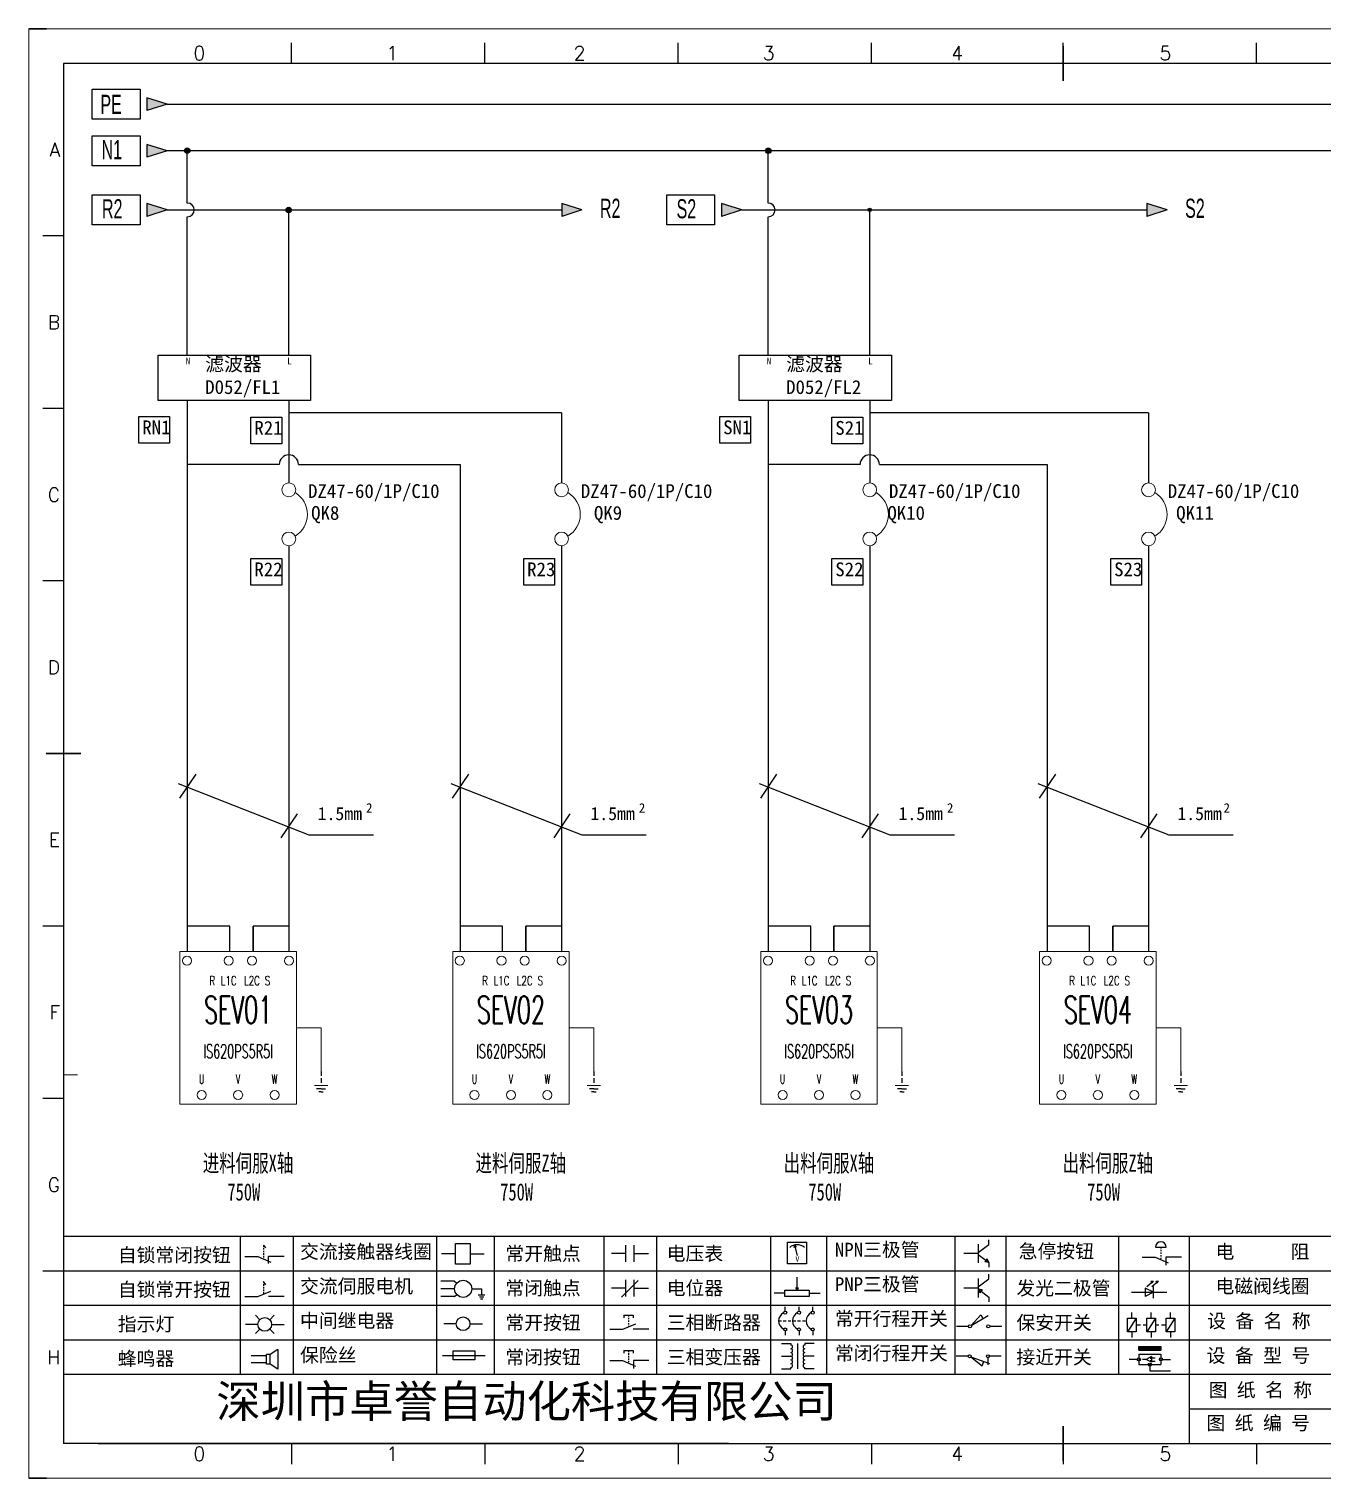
# Model space of a CAD drawing. Header units: millimetres. Extents: x -300 to 54435, y -106 to 60527.
# Drawn here: x 1955.9 to 2143.2, y 1904.7 to 2114.7 of the extents above; entities that cross this region are included whole.
import ezdxf
from ezdxf.enums import TextEntityAlignment as Align

# ---------------------------------------------------------------- set-up
doc = ezdxf.new("R2010")
doc.units = ezdxf.units.MM
doc.linetypes.add('DASHED', pattern=[0.75, 0.5, -0.25])
for name, color, linetype in [('AE_BOR', 1, 'Continuous'), ('MISC', 2, 'Continuous'), ('SYMS', 7, 'Continuous')]:
    doc.layers.add(name, color=color, linetype=linetype)
doc.styles.get("Standard").update_dxf_attribs({"font": ''})
doc.styles.add('WD', font='romans.shx', dxfattribs={"width": 0.8, "bigfont": 'gbcbig.shx'})
doc.styles.add('样式 0', font='')
doc.styles.add('样式 8', font='arial.ttf', dxfattribs={"width": 0.6, "height": 2.5})
doc.styles.add('汉字', font='')
doc.styles.get('Standard').set_extended_font_data('SimSun')
doc.styles.get('样式 0').set_extended_font_data('KaiTi_GB2312')
doc.styles.get('汉字').set_extended_font_data('新宋体')

# ---------------------------------------------------------------- blocks, each defined once
blk = doc.blocks.new('WDDOT')
blk.add_hatch(color=256).paths.add_polyline_path([(0.5, 0, 1), (-0.5, 0, 1)])
blk.add_circle((0, 0), 0.5)
blk = doc.blocks.new('SEV_Sch')
at = {"lineweight": 0}
for p, q in [((10.39, -8.37), (13.1, -8.37)), ((13.1, -8.37), (13.1, -13.16))]:
    blk.add_line(p, q, dxfattribs=at)
at = {"color": 2, "linetype": 'DASHED'}
blk.add_line((13.1, -13.16), (13.1, -14.72), dxfattribs=at)
at = {"color": 2, "lineweight": 0}
for p, q in [((13.1, -14.72), (12.37, -14.72)), ((13.11, -14.72), (13.83, -14.72))]:
    blk.add_line(p, q, dxfattribs=at)
at = {"color": 2}
for p, q in [((13.1, -15.09), (12.61, -15.09)), ((13.1, -15.39), (12.85, -15.39)), ((13.1, -15.09), (13.58, -15.09)), ((13.1, -15.39), (13.34, -15.39))]:
    blk.add_line(p, q, dxfattribs=at)
at = {"lineweight": 0}
blk.add_lwpolyline([(-2.39, 0), (10.39, 0), (10.39, -16.75), (-2.39, -16.75)], close=True, dxfattribs=at)
for centre in [(-1.61, -1), (2.97, -1), (5.52, -1), (9.58, -1.01), (0, -15.75), (4, -15.75), (8, -15.75)]:
    blk.add_circle(centre, 0.5, dxfattribs=at)
at = {"lineweight": 0, "style": 'WD'}
for s, width, p in [('R', 0.7, (1.16, -3.7)), ('L1C', 0.7, (2.97, -3.7)), ('L2C', 0.7, (5.52, -3.7)), ('S', 0.7, (7.23, -3.7)), ('U', 0.6, (0, -14.52)), ('V', 0.6, (4, -14.52)), ('W', 0.6, (8, -14.52))]:
    blk.add_text(s, height=1, dxfattribs=dict(at, width=width)).set_placement(p, align=Align.CENTER)
at = {"lineweight": 0, "style": 'WD', "width": 0.8}
for tag, height, p in [('编号', 3, (4, -7.9)), ('型号', 1.5, (4, -11.72))]:
    blk.add_attdef(tag, text='', height=height, dxfattribs=at).set_placement(p, align=Align.CENTER)
blk = doc.blocks.new('*U4')
at = {"linetype": 'ByBlock'}
for p, q in [((-1909.23, -780.45), (-1909.23, -780.67)), ((-1909.23, -780.45), (-1908.92, -780.84)), ((-1909.23, -780.84), (-1909.23, -781.05)), ((-1911.92, -782.07), (-1910.06, -782.07)), ((-1910.06, -782.07), (-1908.18, -782.88)), ((-1909.23, -781.23), (-1909.23, -781.44)), ((-1909.23, -781.61), (-1909.23, -781.83)), ((-1909.23, -782), (-1909.23, -782.21)), ((-1909.23, -782.38), (-1909.23, -782.43)), ((-1908.52, -783.07), (-1908.52, -782.07)), ((-1906.25, -782.07), (-1908.52, -782.07))]:
    blk.add_line(p, q, dxfattribs=at)
blk = doc.blocks.new('*U6')
at = {"linetype": 'ByBlock'}
for p, q in [((-1908.88, -791.17), (-1909.23, -790.71)), ((-1909.23, -790.71), (-1909.23, -790.92)), ((-1909.23, -791.09), (-1909.23, -791.31)), ((-1909.23, -791.48), (-1909.23, -791.69)), ((-1911.92, -792.89), (-1910.06, -792.89)), ((-1910.06, -792.89), (-1908.18, -792.08)), ((-1909.23, -791.86), (-1909.23, -792.08)), ((-1909.23, -792.25), (-1909.23, -792.47)), ((-1906.25, -792.89), (-1908.52, -792.89))]:
    blk.add_line(p, q, dxfattribs=at)
blk = doc.blocks.new('蜂鸣器')
at = {"linetype": 'ByBlock'}
for p, q in [((-1907.17, -795.53), (-1908.25, -796.26)), ((-1907.17, -795.53), (-1907.17, -798.41)), ((-1908.8, -796.48), (-1911.01, -796.48)), ((-1908.8, -797.46), (-1911.01, -797.46)), ((-1908.25, -796.26), (-1908.8, -796.26)), ((-1908.8, -797.68), (-1908.8, -796.26)), ((-1908.25, -797.68), (-1908.8, -797.68)), ((-1908.25, -797.68), (-1908.25, -796.26)), ((-1907.17, -798.41), (-1908.25, -797.68))]:
    blk.add_line(p, q, dxfattribs=at)
blk = doc.blocks.new('指示灯')
at = {"linetype": 'ByBlock'}
for p, q in [((-1854.25, -776.92), (-1856.06, -776.92)), ((-1854.62, -775.59), (-1853.97, -776.23)), ((-1851.9, -775.59), (-1852.54, -776.23)), ((-1852.26, -776.92), (-1850.45, -776.92)), ((-1854.62, -778.25), (-1853.97, -777.61)), ((-1851.9, -778.25), (-1852.54, -777.61))]:
    blk.add_line(p, q, dxfattribs=at)
blk.add_circle((-1853.26, -776.92), 0.992, dxfattribs=at)
blk = doc.blocks.new('交流接触器线圈')
at = {"linetype": 'ByBlock'}
for p, q in [((-1880.82, -781.77), (-1882.87, -781.77)), ((-1878.72, -781.77), (-1876.67, -781.77))]:
    blk.add_line(p, q, dxfattribs=at)
blk.add_lwpolyline([(-1880.82, -780.28), (-1878.72, -780.28), (-1878.72, -783.26), (-1880.82, -783.26)], close=True, dxfattribs=at)
blk = doc.blocks.new('交流伺服电机')
at = {"linetype": 'ByBlock'}
for p, q in [((-1880.97, -785.75), (-1882.94, -785.75)), ((-1880.97, -786.85), (-1882.94, -786.85)), ((-1880.97, -785.75), (-1880.65, -786.03)), ((-1878.49, -786.85), (-1877.07, -786.85)), ((-1877.07, -786.85), (-1877.07, -787.72)), ((-1880.97, -787.94), (-1882.94, -787.94)), ((-1880.97, -787.94), (-1880.65, -787.67)), ((-1877.54, -787.72), (-1876.59, -787.72)), ((-1877.38, -788.01), (-1876.75, -788.01)), ((-1877.23, -788.29), (-1876.9, -788.29))]:
    blk.add_line(p, q, dxfattribs=at)
blk.add_circle((-1879.73, -786.85), 1.24, dxfattribs=at)
blk = doc.blocks.new('中间继电器')
at = {"linetype": 'ByBlock'}
for p, q in [((-1880.72, -791.92), (-1882.54, -791.92)), ((-1878.74, -791.92), (-1876.92, -791.92))]:
    blk.add_line(p, q, dxfattribs=at)
blk.add_circle((-1879.73, -791.92), 0.992, dxfattribs=at)
blk = doc.blocks.new('保险丝')
at = {"linetype": 'ByBlock'}
blk.add_line((-1882.72, -796.49), (-1876.55, -796.49), dxfattribs=at)
blk.add_lwpolyline([(-1881.2, -795.86), (-1878.06, -795.86), (-1878.06, -797.12), (-1881.2, -797.12)], close=True, dxfattribs=at)
blk = doc.blocks.new('常开按钮')
at = {"linetype": 'ByBlock'}
for p, q in [((-1910.06, -787.73), (-1908.18, -786.93)), ((-1909.9, -785.68), (-1908.56, -785.68)), ((-1909.9, -785.68), (-1909.9, -786.07)), ((-1909.23, -785.68), (-1909.23, -785.89)), ((-1909.23, -786.06), (-1909.23, -786.28)), ((-1909.23, -786.45), (-1909.23, -786.67)), ((-1909.23, -786.84), (-1909.23, -787.05)), ((-1909.23, -787.22), (-1909.23, -787.38)), ((-1908.56, -785.68), (-1908.56, -786.07)), ((-1911.92, -787.73), (-1910.06, -787.73)), ((-1906.25, -787.73), (-1908.52, -787.73))]:
    blk.add_line(p, q, dxfattribs=at)
blk = doc.blocks.new('常开触点')
at = {"linetype": 'ByBlock'}
for p, q in [((-1853.82, -782.99), (-1853.82, -780.56)), ((-1852.6, -782.99), (-1852.6, -780.56)), ((-1853.82, -781.77), (-1855.88, -781.77)), ((-1852.6, -781.77), (-1850.55, -781.77))]:
    blk.add_line(p, q, dxfattribs=at)
blk = doc.blocks.new('常闭触点')
at = {"linetype": 'ByBlock'}
for p, q in [((-1853.82, -786.77), (-1855.88, -786.77)), ((-1852.01, -785.66), (-1854.43, -788.1)), ((-1853.82, -787.99), (-1853.82, -785.56)), ((-1852.6, -787.99), (-1852.6, -785.56)), ((-1852.6, -786.77), (-1850.55, -786.77))]:
    blk.add_line(p, q, dxfattribs=at)
blk = doc.blocks.new('常闭按钮')
at = {"linetype": 'ByBlock'}
for p, q in [((-1854.11, -790.83), (-1852.77, -790.83)), ((-1854.11, -790.83), (-1854.11, -791.22)), ((-1853.44, -790.83), (-1853.44, -791.04)), ((-1853.44, -791.21), (-1853.44, -791.43)), ((-1853.44, -791.6), (-1853.44, -791.82)), ((-1852.77, -790.83), (-1852.77, -791.22)), ((-1856.13, -792.28), (-1854.28, -792.28)), ((-1854.28, -792.28), (-1852.4, -793.09)), ((-1853.44, -791.99), (-1853.44, -792.2)), ((-1853.44, -792.37), (-1853.44, -792.53)), ((-1850.47, -792.28), (-1852.73, -792.28)), ((-1852.73, -792.28), (-1852.73, -793.43))]:
    blk.add_line(p, q, dxfattribs=at)
blk = doc.blocks.new('电压表')
at = {"linetype": 'ByBlock'}
for p, q in [((-1814.84, -780.75), (-1814.91, -781.13)), ((-1814.6, -781.05), (-1814.91, -781.13)), ((-1814.84, -780.75), (-1814.46, -782.26)), ((-1814.84, -780.75), (-1814.6, -781.05))]:
    blk.add_line(p, q, dxfattribs=at)
blk.add_lwpolyline([(-1815.84, -780.34), (-1813.07, -780.34), (-1813.07, -783.49), (-1815.84, -783.49)], close=True, dxfattribs=at)
blk.add_arc((-1814.46, -782.26), 1.56, 46.8313, 133.1687, dxfattribs=at)
at = {"linetype": 'ByBlock', "insert": (-1814.7, -782.39), "char_height": 0.75, "width": 0.6768, "attachment_point": 1}
blk.add_mtext('V', dxfattribs=at)
blk = doc.blocks.new('电位器')
at = {"linetype": 'ByBlock'}
for p, q in [((-1814.45, -787.3), (-1814.45, -785.39)), ((-1814.45, -787.3), (-1814.62, -786.96)), ((-1814.62, -786.96), (-1814.27, -786.96)), ((-1814.45, -787.3), (-1814.27, -786.96)), ((-1816.21, -787.75), (-1817.79, -787.75)), ((-1812.68, -787.75), (-1811.1, -787.75))]:
    blk.add_line(p, q, dxfattribs=at)
blk.add_lwpolyline([(-1816.21, -787.3), (-1812.68, -787.3), (-1812.68, -788.2), (-1816.21, -788.2)], close=True, dxfattribs=at)
blk = doc.blocks.new('三相断路器')
at = {"linetype": 'ByBlock'}
for p, q in [((-1816.17, -790.33), (-1816.17, -789.7)), ((-1814.17, -790.33), (-1814.17, -789.7)), ((-1812.18, -790.33), (-1812.18, -789.7)), ((-1817.14, -791.74), (-1816.72, -791.74)), ((-1816.45, -791.74), (-1816.03, -791.74)), ((-1816.17, -793.19), (-1816.17, -793.83)), ((-1815.76, -791.74), (-1815.34, -791.74)), ((-1815.07, -791.74), (-1814.65, -791.74)), ((-1814.38, -791.74), (-1813.96, -791.74)), ((-1814.17, -793.19), (-1814.17, -793.83)), ((-1813.69, -791.74), (-1813.27, -791.74)), ((-1812.18, -793.19), (-1812.18, -793.83))]:
    blk.add_line(p, q, dxfattribs=at)
for centre in [(-1816.17, -790.55), (-1814.17, -790.55), (-1812.18, -790.55), (-1816.17, -792.98), (-1814.17, -792.98), (-1812.18, -792.98)]:
    blk.add_circle(centre, 0.219, dxfattribs=at)
for centre in [(-1815.81, -791.74), (-1813.82, -791.74), (-1811.83, -791.74)]:
    blk.add_arc(centre, 1.32, 115.5791, 244.4209, dxfattribs=at)
blk = doc.blocks.new('三相变压器')
at = {"linetype": 'ByBlock'}
for p, q in [((-1816.69, -795.03), (-1815.37, -795.03)), ((-1815.37, -795.03), (-1815.37, -795.24)), ((-1814.34, -798.7), (-1814.34, -795.04)), ((-1812, -795.03), (-1813.32, -795.03)), ((-1813.32, -795.03), (-1813.32, -795.24)), ((-1816.69, -796.87), (-1815.37, -796.87)), ((-1812, -796.87), (-1813.32, -796.87)), ((-1816.69, -798.71), (-1815.37, -798.71)), ((-1815.37, -798.71), (-1815.37, -798.5)), ((-1813.32, -798.71), (-1813.32, -798.5)), ((-1812, -798.71), (-1813.32, -798.71))]:
    blk.add_line(p, q, dxfattribs=at)
for centre, start, end in [((-1815.37, -795.51), 270, 90), ((-1815.37, -796.06), 270, 90), ((-1813.32, -795.51), 90, 270), ((-1813.32, -796.06), 90, 270), ((-1815.37, -796.6), 270, 90), ((-1815.37, -797.14), 270, 90), ((-1815.37, -797.68), 270, 90), ((-1815.37, -798.23), 270, 90), ((-1813.32, -796.6), 90, 270), ((-1813.32, -797.14), 90, 270), ((-1813.32, -797.68), 90, 270), ((-1813.32, -798.23), 90, 270)]:
    blk.add_arc(centre, 0.271, start, end, dxfattribs=at)
blk = doc.blocks.new('NPN三极管')
at = {"linetype": 'ByBlock'}
for p, q in [((-1785.73, -780.61), (-1785.73, -783.32)), ((-1785.73, -781.82), (-1784.15, -780.66)), ((-1784.15, -780.66), (-1784.15, -779.98)), ((-1785.73, -781.97), (-1787.81, -781.97)), ((-1785.73, -782.11), (-1784.15, -783.27)), ((-1784.41, -782.73), (-1784.74, -783.18)), ((-1784.15, -783.27), (-1784.74, -783.18)), ((-1784.15, -783.27), (-1784.41, -782.73)), ((-1784.15, -783.27), (-1784.15, -783.96))]:
    blk.add_line(p, q, dxfattribs=at)
blk = doc.blocks.new('PNP三极管')
at = {"linetype": 'ByBlock'}
for p, q in [((-1784.9, -785.38), (-1784.9, -788.09)), ((-1783.32, -785.43), (-1783.32, -784.75)), ((-1784.9, -786.74), (-1786.98, -786.74)), ((-1784.9, -786.59), (-1783.32, -785.43)), ((-1784.9, -786.88), (-1783.32, -788.04)), ((-1784.9, -786.88), (-1784.31, -786.97)), ((-1784.9, -786.88), (-1784.64, -787.42)), ((-1784.31, -786.97), (-1784.64, -787.42)), ((-1783.32, -788.04), (-1783.32, -788.73))]:
    blk.add_line(p, q, dxfattribs=at)
blk = doc.blocks.new('常开行程开关')
at = {"linetype": 'ByBlock'}
for p, q in [((-1785.89, -792.17), (-1784.52, -790.62)), ((-1785.89, -792.17), (-1783.43, -790.72)), ((-1784.52, -790.62), (-1784.19, -791.17)), ((-1786.29, -792.3), (-1788.01, -792.3)), ((-1781.48, -792.3), (-1783.21, -792.3))]:
    blk.add_line(p, q, dxfattribs=at)
for centre in [(-1786.07, -792.3), (-1783.42, -792.3)]:
    blk.add_circle(centre, 0.219, dxfattribs=at)
blk = doc.blocks.new('常闭行程开关')
at = {"linetype": 'ByBlock'}
for p, q in [((-1786.34, -796.62), (-1788.07, -796.62)), ((-1785.93, -796.72), (-1783.25, -797.7)), ((-1785.93, -796.72), (-1784.3, -798)), ((-1784.3, -798), (-1784.08, -797.4)), ((-1783.48, -796.84), (-1783.48, -797.85)), ((-1781.54, -796.62), (-1783.26, -796.62))]:
    blk.add_line(p, q, dxfattribs=at)
for centre in [(-1786.12, -796.62), (-1783.48, -796.62)]:
    blk.add_circle(centre, 0.219, dxfattribs=at)
blk = doc.blocks.new('发光二极管')
at = {"linetype": 'ByBlock'}
for p, q in [((-1755.78, -785.92), (-1754.89, -785.14)), ((-1754.89, -785.14), (-1755.2, -785.22)), ((-1755.2, -785.22), (-1755.01, -785.43)), ((-1755.08, -785.92), (-1754.18, -785.14)), ((-1754.89, -785.14), (-1755.01, -785.43)), ((-1754.18, -785.14), (-1754.49, -785.22)), ((-1754.49, -785.22), (-1754.31, -785.43)), ((-1754.18, -785.14), (-1754.31, -785.43)), ((-1758.01, -786.77), (-1752.89, -786.77)), ((-1754.84, -786.77), (-1756.04, -786.16)), ((-1756.04, -786.16), (-1756.04, -787.39)), ((-1754.84, -786.77), (-1756.04, -787.39)), ((-1754.84, -787.63), (-1754.84, -785.92))]:
    blk.add_line(p, q, dxfattribs=at)
blk = doc.blocks.new('保安开关')
at = {"linetype": 'ByBlock'}
for p, q in [((-1757.33, -790.79), (-1758.6, -792.81)), ((-1757.96, -790.79), (-1757.96, -789.97)), ((-1754.54, -790.79), (-1755.81, -792.81)), ((-1755.17, -790.79), (-1755.17, -789.97)), ((-1751.75, -790.79), (-1753.02, -792.81)), ((-1752.39, -790.79), (-1752.39, -789.97)), ((-1757.96, -792.81), (-1757.96, -793.62)), ((-1757.33, -791.8), (-1756.72, -791.8)), ((-1756.35, -791.8), (-1755.89, -791.8)), ((-1755.17, -792.81), (-1755.17, -793.62)), ((-1754.52, -791.8), (-1754.06, -791.8)), ((-1753.69, -791.8), (-1753.08, -791.8)), ((-1752.39, -792.81), (-1752.39, -793.62))]:
    blk.add_line(p, q, dxfattribs=at)
for points in [[(-1758.6, -790.79), (-1757.33, -790.79), (-1757.33, -792.81), (-1758.6, -792.81)], [(-1755.81, -790.79), (-1754.54, -790.79), (-1754.54, -792.81), (-1755.81, -792.81)], [(-1753.02, -790.79), (-1751.75, -790.79), (-1751.75, -792.81), (-1753.02, -792.81)]]:
    blk.add_lwpolyline(points, close=True, dxfattribs=at)
blk = doc.blocks.new('接近开关')
at = {"linetype": 'ByBlock'}
h = blk.add_hatch(dxfattribs=at)
h.set_pattern_fill('ANSI31', color=256, scale=0.01, style=0)
h.set_pattern_definition([(45, (-89.131516, -30.795668), (-0.0224506403, 0.0224506403), [])])
h.paths.add_polyline_path([(-1516.96, -1123.35), (-1516.96, -1122.85), (-1513.76, -1122.85), (-1513.76, -1123.35)])
for p, q in [((-1516.96, -1123.35), (-1516.96, -1122.85)), ((-1516.96, -1122.85), (-1513.76, -1122.85)), ((-1516.96, -1123.35), (-1513.76, -1123.35)), ((-1513.76, -1122.85), (-1513.76, -1123.35)), ((-1517.18, -1124.71), (-1518.36, -1124.71)), ((-1516.96, -1123.95), (-1513.76, -1123.95)), ((-1516.96, -1123.95), (-1516.96, -1125.47)), ((-1516.96, -1125.47), (-1513.76, -1125.47)), ((-1515.91, -1124.71), (-1516.45, -1124.71)), ((-1515.11, -1124.31), (-1515.91, -1124.71)), ((-1515.11, -1125.11), (-1515.91, -1124.71)), ((-1515.33, -1124.53), (-1515.17, -1124.53)), ((-1515.33, -1124.88), (-1515.17, -1124.88)), ((-1515.25, -1124.45), (-1515.25, -1124.61)), ((-1515.11, -1124.31), (-1515.11, -1125.11)), ((-1515.11, -1124.48), (-1514.58, -1124.48)), ((-1515.11, -1124.94), (-1514.58, -1124.94)), ((-1513.76, -1123.95), (-1513.76, -1125.47)), ((-1513.54, -1124.71), (-1512.36, -1124.71)), ((-1515.36, -1125.69), (-1515.36, -1126.36)), ((-1515.36, -1126.36), (-1512.36, -1126.36))]:
    blk.add_line(p, q, dxfattribs=at)
for centre in [(-1516.96, -1124.71), (-1515.36, -1125.47), (-1513.76, -1124.71)]:
    blk.add_circle(centre, 0.225, dxfattribs=at)
blk = doc.blocks.new('急停按钮')
at = {"linetype": 'ByBlock'}
for p, q in [((-1.86, 0), (0, 0)), ((0, 0), (1.88, -0.81)), ((0.06, 1.45), (1.61, 1.45)), ((0.83, 1.45), (0.83, 1.24)), ((0.83, 1.07), (0.83, 0.85)), ((0.83, 0.68), (0.83, 0.47)), ((0.83, 0.29), (0.83, 0.08)), ((3.81, 0), (1.54, 0)), ((1.54, 0), (1.54, -1.15)), ((0.83, -0.09), (0.83, -0.24))]:
    blk.add_line(p, q, dxfattribs=at)
blk.add_arc((0.83, 1.45), 0.774, 0, 180)

msp = doc.modelspace()

# ---------------------------------------------------------------- hatches: boundary and pattern name
for points in [[(1975.947, 2097.017), (1973.029, 2097.953), (1973.029, 2096.082)], [(1975.947, 2088.452), (1973.029, 2089.387), (1973.029, 2087.516)], [(2036.021, 2088.454), (2033.103, 2089.389), (2033.103, 2087.518)], [(2059.176, 2088.454), (2056.257, 2089.389), (2056.257, 2087.518)], [(2120.777, 2088.456), (2117.858, 2089.391), (2117.858, 2087.52)]]:
    msp.add_hatch(color=7).paths.add_polyline_path(points)
h = msp.add_hatch(color=7)
edge = h.paths.add_edge_path()
edge.add_arc((1978.858, 2097.038), 0.393, 0, 360)
h = msp.add_hatch(color=7)
edge = h.paths.add_edge_path()
edge.add_arc((2063.021, 2097.019), 0.393, 0, 360)
h = msp.add_hatch(color=7)
edge = h.paths.add_edge_path()
edge.add_arc((1993.558, 2088.452), 0.393, 0, 360)
at = {"layer": 'MISC'}
msp.add_hatch(color=7, dxfattribs=at).paths.add_polyline_path([(1975.947, 2103.782), (1973.029, 2104.717), (1973.029, 2102.847)])

# ---------------------------------------------------------------- linework, layer by layer
at = {"color": 7}
for p, q in [((2247.941, 2109.676), (1960.941, 2109.676)), ((1960.941, 2109.676), (1960.941, 1909.676)), ((1975.947, 2097.017), (1973.029, 2097.953)), ((1973.029, 2097.953), (1973.029, 2096.082)), ((1975.947, 2097.017), (1973.029, 2096.082)), ((2225.689, 2097.021), (1975.947, 2097.017)), ((1975.947, 2088.452), (1973.029, 2089.387)), ((1973.029, 2089.387), (1973.029, 2087.516)), ((1975.947, 2088.452), (1973.029, 2087.516)), ((2036.021, 2088.454), (2033.103, 2089.389)), ((2033.103, 2089.389), (2033.103, 2087.518)), ((2036.021, 2088.454), (2033.103, 2087.518)), ((2059.176, 2088.454), (2056.257, 2089.389)), ((2056.257, 2089.389), (2056.257, 2087.518)), ((2059.176, 2088.454), (2056.257, 2087.518)), ((2120.777, 2088.456), (2117.858, 2089.391)), ((2117.858, 2089.391), (2117.858, 2087.52)), ((2120.777, 2088.456), (2117.858, 2087.52)), ((1978.87, 2060.827), (1978.87, 1980.98)), ((1993.571, 2060.835), (1993.571, 2048.885)), ((2063.015, 2060.827), (2063.015, 1980.98)), ((2077.715, 2060.835), (2077.715, 2048.885)), ((2033.083, 2059.04), (2033.083, 2048.885)), ((2118.103, 2059.04), (2118.103, 2048.885)), ((1992.176, 2051.559), (1978.87, 2051.559)), ((2018.383, 2051.559), (2018.383, 1980.98)), ((2076.321, 2051.559), (2063.015, 2051.559)), ((2103.403, 2051.559), (2103.403, 1980.98)), ((1993.571, 2039.776), (1993.571, 1980.98)), ((2033.083, 2039.776), (2033.083, 1980.98)), ((2077.715, 2039.776), (2077.715, 1980.98)), ((2118.103, 2039.776), (2118.103, 1980.98)), ((1985.021, 1984.634), (1978.87, 1984.634)), ((1985.021, 1980.98), (1985.021, 1984.634)), ((1993.641, 1984.634), (1988.388, 1984.634)), ((1988.388, 1980.98), (1988.388, 1984.634)), ((1988.388, 1984.634), (1988.388, 1980.98)), ((2024.533, 1984.634), (2018.383, 1984.634)), ((2024.533, 1980.98), (2024.533, 1984.634)), ((2033.153, 1984.634), (2027.901, 1984.634)), ((2027.901, 1980.98), (2027.901, 1984.634)), ((2027.901, 1984.634), (2027.901, 1980.98)), ((2069.165, 1984.634), (2063.015, 1984.634)), ((2069.165, 1980.98), (2069.165, 1984.634)), ((2077.786, 1984.634), (2072.533, 1984.634)), ((2072.533, 1980.98), (2072.533, 1984.634)), ((2072.533, 1984.634), (2072.533, 1980.98)), ((2109.553, 1984.634), (2103.403, 1984.634)), ((2109.553, 1980.98), (2109.553, 1984.634)), ((2118.174, 1984.634), (2112.921, 1984.634)), ((2112.921, 1980.98), (2112.921, 1984.634)), ((2112.921, 1984.634), (2112.921, 1980.98)), ((1988.232, 1980.98), (1988.232, 1980.98)), ((2027.745, 1980.98), (2027.745, 1980.98)), ((2072.377, 1980.98), (2072.377, 1980.98)), ((2112.765, 1980.98), (2112.765, 1980.98)), ((1965.971, 1909.676), (2245.471, 1909.676)), ((2086.738, 1909.676), (2146.688, 1909.676))]:
    msp.add_line(p, q, dxfattribs=at)
at = {"color": 7, "lineweight": -2}
for p, q in [((1978.87, 2089.454), (1978.87, 2096.926)), ((2063.015, 2089.454), (2063.015, 2096.926)), ((1978.87, 2067.423), (1978.87, 2087.454)), ((1993.571, 2067.423), (1993.571, 2088.452)), ((2063.015, 2067.423), (2063.015, 2087.454)), ((2077.715, 2067.423), (2077.715, 2088.453)), ((1977.775, 2003.191), (1980.137, 2006.659)), ((2017.288, 2003.191), (2019.649, 2006.659)), ((2061.92, 2003.191), (2064.281, 2006.659)), ((2102.308, 2003.191), (2104.669, 2006.659)), ((1977.534, 2005.321), (1996.494, 1997.911)), ((2017.047, 2005.321), (2036.007, 1997.911)), ((2061.679, 2005.321), (2080.639, 1997.911)), ((2102.067, 2005.321), (2121.027, 1997.911)), ((1992.475, 1997.446), (1994.837, 2000.914)), ((2031.988, 1997.446), (2034.349, 2000.914)), ((2076.62, 1997.446), (2078.981, 2000.914)), ((2117.008, 1997.446), (2119.369, 2000.914)), ((1996.494, 1997.911), (2005.83, 1997.911)), ((2036.007, 1997.911), (2045.343, 1997.911)), ((2080.639, 1997.911), (2089.975, 1997.911)), ((2121.027, 1997.911), (2130.363, 1997.911)), ((1986.52, 1939.676), (1986.52, 1919.676)), ((1994.197, 1939.676), (1994.197, 1919.676)), ((2014.987, 1939.676), (2014.987, 1919.676)), ((2023.34, 1939.676), (2023.34, 1919.676)), ((2039.195, 1939.676), (2039.195, 1919.676)), ((2046.844, 1939.676), (2046.844, 1919.676)), ((2063.336, 1939.676), (2063.336, 1919.676)), ((2071.438, 1939.676), (2071.438, 1919.676)), ((2090.057, 1939.676), (2090.057, 1919.676)), ((2097.416, 1939.676), (2097.416, 1919.676)), ((2113.727, 1939.676), (2113.727, 1919.676)), ((2123.965, 1939.676), (2123.965, 1909.761))]:
    msp.add_line(p, q, dxfattribs=at)
for p, q in [((1975.947, 2088.452), (2033.103, 2088.452)), ((2059.176, 2088.454), (2117.858, 2088.456)), ((2033.083, 2059.04), (1993.571, 2059.04)), ((2118.103, 2059.04), (2077.715, 2059.04)), ((1994.965, 2051.559), (2018.383, 2051.559)), ((2079.109, 2051.559), (2103.403, 2051.559))]:
    msp.add_line(p, q)
at = {"color": 7, "ltscale": 2}
for p, q in [((1993.569, 2038.058), (1993.569, 2037.546)), ((2033.082, 2038.058), (2033.082, 2037.546)), ((2077.714, 2038.058), (2077.714, 2037.546)), ((2118.102, 2038.058), (2118.102, 2037.546)), ((2057.276, 1909.676), (1960.941, 1909.676))]:
    msp.add_line(p, q, dxfattribs=at)
at = {"color": 7, "lineweight": 9, "ltscale": 0.1}
for p, q in [((1960.941, 1963.105), (1962.941, 1963.105)), ((2057.276, 1909.676), (2086.738, 1909.676)), ((2085.38, 1909.676), (2085.38, 1909.676)), ((2085.38, 1909.676), (2085.38, 1909.676)), ((2085.38, 1909.676), (2085.38, 1909.676)), ((2085.38, 1909.676), (2085.38, 1909.676))]:
    msp.add_line(p, q, dxfattribs=at)
at = {"color": 7, "linetype": 'ByBlock'}
for p, q in [((2247.941, 1939.676), (1960.941, 1939.676)), ((2247.941, 1934.676), (1960.941, 1934.676)), ((2247.941, 1929.676), (1960.941, 1929.676)), ((2247.941, 1924.676), (1960.941, 1924.676)), ((2247.941, 1919.676), (1960.941, 1919.676)), ((2247.941, 1914.676), (2123.965, 1914.676))]:
    msp.add_line(p, q, dxfattribs=at)
at = {"color": 7, "lineweight": -3}
for points in [[(1965.081, 2105.962), (1972.022, 2105.962), (1972.022, 2101.61), (1965.081, 2101.61)], [(1965.081, 2099.194), (1972.022, 2099.194), (1972.022, 2094.841), (1965.081, 2094.841)], [(1965.081, 2090.628), (1972.022, 2090.628), (1972.022, 2086.275), (1965.081, 2086.275)], [(2048.31, 2090.63), (2055.251, 2090.63), (2055.251, 2086.277), (2048.31, 2086.277)]]:
    msp.add_lwpolyline(points, close=True, dxfattribs=at)
at = {"color": 7, "lineweight": -2}
for points in [[(1974.66, 2067.423), (1996.732, 2067.423), (1996.732, 2060.827), (1974.66, 2060.827)], [(2058.805, 2067.423), (2080.877, 2067.423), (2080.877, 2060.827), (2058.805, 2060.827)]]:
    msp.add_lwpolyline(points, close=True, dxfattribs=at)
at = {"color": 7, "ltscale": 2}
for points in [[(1971.845, 2058.527), (1976.309, 2058.527), (1976.309, 2054.641), (1971.845, 2054.641)], [(1988.086, 2058.442), (1992.55, 2058.442), (1992.55, 2054.556), (1988.086, 2054.556)], [(2055.989, 2058.527), (2060.453, 2058.527), (2060.453, 2054.641), (2055.989, 2054.641)], [(2072.231, 2058.442), (2076.694, 2058.442), (2076.694, 2054.556), (2072.231, 2054.556)], [(1988.086, 2037.95), (1992.549, 2037.95), (1992.549, 2034.064), (1988.086, 2034.064)], [(2027.598, 2037.95), (2032.062, 2037.95), (2032.062, 2034.064), (2027.598, 2034.064)], [(2072.23, 2037.95), (2076.694, 2037.95), (2076.694, 2034.064), (2072.23, 2034.064)], [(2112.618, 2037.95), (2117.082, 2037.95), (2117.082, 2034.064), (2112.618, 2034.064)]]:
    msp.add_lwpolyline(points, close=True, dxfattribs=at)
at = {"color": 7}
for centre in [(1978.858, 2097.038), (2063.021, 2097.019), (1993.558, 2088.452)]:
    msp.add_circle(centre, 0.393, dxfattribs=at)
at = {"color": 7, "lineweight": 0}
for centre in [(1993.571, 2047.885), (2033.083, 2047.885), (2077.715, 2047.885), (2118.103, 2047.885), (1993.571, 2040.776), (2033.083, 2040.776), (2077.715, 2040.776), (2118.103, 2040.776)]:
    msp.add_circle(centre, 1, dxfattribs=at)
at = {"color": 7, "lineweight": -2}
for centre in [(1978.87, 2088.454), (2063.015, 2088.454)]:
    msp.add_arc(centre, 1, 270, 90, dxfattribs=at)
at = {"color": 7, "ltscale": 2}
for centre in [(1993.571, 2051.559), (2077.715, 2051.559)]:
    msp.add_arc(centre, 1.394, 0, 180, dxfattribs=at)
at = {"color": 7, "lineweight": 0}
for centre in [(1992.577, 2044.331), (2032.09, 2044.331), (2076.722, 2044.331), (2117.11, 2044.331)]:
    msp.add_arc(centre, 3.691, 301.18201, 58.81799, dxfattribs=at)
at = {"layer": 'AE_BOR', "color": 7, "lineweight": 30}
for p, q in [((1958.471, 2114.676), (1955.938, 2114.676)), ((2105.721, 2107.176), (2105.721, 2112.176)), ((1958.441, 2009.676), (1963.441, 2009.676)), ((2105.721, 1912.176), (2105.721, 1907.176)), ((2105.721, 1909.676), (2105.721, 1907.176)), ((1955.938, 1904.676), (1958.471, 1904.676))]:
    msp.add_line(p, q, dxfattribs=at)
at = {"layer": 'AE_BOR', "color": 7, "lineweight": 15}
for p, q in [((1955.938, 2114.676), (2252.938, 2114.676)), ((1955.938, 1904.676), (1955.938, 2114.676)), ((2252.938, 1904.676), (1955.938, 1904.676))]:
    msp.add_line(p, q, dxfattribs=at)
at = {"layer": 'AE_BOR', "color": 7}
for p, q in [((1993.971, 2109.676), (1993.971, 2112.676)), ((2021.971, 2109.676), (2021.971, 2112.676)), ((2049.971, 2109.676), (2049.971, 2112.676)), ((2077.971, 2109.676), (2077.971, 2112.676)), ((2105.721, 2109.676), (2105.721, 2112.676)), ((2133.721, 2109.676), (2133.721, 2112.676)), ((1960.941, 2084.676), (1957.941, 2084.676)), ((1960.941, 2059.676), (1957.941, 2059.676)), ((1960.941, 2034.676), (1957.941, 2034.676)), ((1960.941, 1984.676), (1957.941, 1984.676)), ((1960.941, 1959.676), (1957.941, 1959.676)), ((1960.941, 1934.676), (1957.941, 1934.676)), ((1993.971, 1909.676), (1993.971, 1906.676)), ((2021.971, 1909.676), (2021.971, 1906.676)), ((2049.971, 1909.676), (2049.971, 1906.676)), ((2077.971, 1909.676), (2077.971, 1906.676)), ((2105.721, 1909.676), (2105.721, 1906.676)), ((2133.721, 1909.676), (2133.721, 1906.676))]:
    msp.add_line(p, q, dxfattribs=at)
at = {"layer": 'MISC', "color": 7}
for p, q in [((1975.947, 2103.782), (1973.029, 2104.717)), ((1973.029, 2104.717), (1973.029, 2102.847)), ((1975.947, 2103.782), (1973.029, 2102.847)), ((1975.947, 2103.782), (2225.689, 2103.786))]:
    msp.add_line(p, q, dxfattribs=at)

# ---------------------------------------------------------------- block references
at = {"color": 7, "lineweight": 0}
ref = msp.add_blockref('SEV_Sch', (1980.949, 1980.98), dxfattribs=dict(at, xscale=1.32, yscale=1.32, zscale=1.32))
ref.add_attrib('型号', 'IS620PS5R5I', dxfattribs={"lineweight": 0, "height": 1.98, "style": 'WD', "width": 0.6}).set_placement((1986.228, 1965.51), align=Align.CENTER)
ref.add_attrib('编号', 'SEV01', dxfattribs={"lineweight": 0, "height": 3.96, "style": 'WD', "width": 0.6}).set_placement((1986.228, 1970.558), align=Align.CENTER)
ref = msp.add_blockref('SEV_Sch', (2020.461, 1980.98), dxfattribs=dict(at, xscale=1.32, yscale=1.32, zscale=1.32))
ref.add_attrib('型号', 'IS620PS5R5I', dxfattribs={"lineweight": 0, "height": 1.98, "style": 'WD', "width": 0.6}).set_placement((2025.74, 1965.51), align=Align.CENTER)
ref.add_attrib('编号', 'SEV02', dxfattribs={"lineweight": 0, "height": 3.96, "style": 'WD', "width": 0.6}).set_placement((2025.74, 1970.558), align=Align.CENTER)
ref = msp.add_blockref('SEV_Sch', (2065.094, 1980.98), dxfattribs=dict(at, xscale=1.32, yscale=1.32, zscale=1.32))
ref.add_attrib('型号', 'IS620PS5R5I', dxfattribs={"lineweight": 0, "height": 1.98, "style": 'WD', "width": 0.6}).set_placement((2070.372, 1965.51), align=Align.CENTER)
ref.add_attrib('编号', 'SEV03', dxfattribs={"lineweight": 0, "height": 3.96, "style": 'WD', "width": 0.6}).set_placement((2070.372, 1970.558), align=Align.CENTER)
ref = msp.add_blockref('SEV_Sch', (2105.482, 1980.98), dxfattribs=dict(at, xscale=1.32, yscale=1.32, zscale=1.32))
ref.add_attrib('型号', 'IS620PS5R5I', dxfattribs={"lineweight": 0, "height": 1.98, "style": 'WD', "width": 0.6}).set_placement((2110.761, 1965.51), align=Align.CENTER)
ref.add_attrib('编号', 'SEV04', dxfattribs={"lineweight": 0, "height": 3.96, "style": 'WD', "width": 0.6}).set_placement((2110.761, 1970.558), align=Align.CENTER)
at = {"color": 7, "linetype": 'ByBlock'}
for name, p in [('*U4', (3899.13, 2718.853)), ('交流接触器线圈', (3898.554, 2718.945)), ('常开触点', (3896.208, 2718.974)), ('电压表', (3881.647, 2719.192)), ('NPN三极管', (3879.135, 2719.179)), ('PNP三极管', (3878.31, 2718.95)), ('*U6', (3899.13, 2723.853)), ('交流伺服电机', (3898.554, 2718.945)), ('常闭触点', (3896.208, 2718.974)), ('电位器', (3881.647, 2719.192)), ('发光二极管', (3873.653, 2718.369)), ('指示灯', (3843.344, 2703.853)), ('中间继电器', (3898.554, 2718.945)), ('常开按钮', (3951.994, 2713.974)), ('三相断路器', (3881.647, 2719.192)), ('常开行程开关', (3878.31, 2718.95)), ('保安开关', (3873.653, 2718.657)), ('三相变压器', (3881.647, 2719.192)), ('接近开关', (3633.654, 3046.574)), ('蜂鸣器', (3899.13, 2718.853)), ('保险丝', (3898.554, 2718.945)), ('常闭按钮', (3896.208, 2713.974)), ('常闭行程开关', (3878.31, 2718.95))]:
    msp.add_blockref(name, p, dxfattribs=at)
at = {"color": 7}
msp.add_blockref('急停按钮', (2119.053, 1936.692), dxfattribs=at)
at = {"layer": 'SYMS', "color": 7, "lineweight": -3, "xscale": 0.5, "yscale": 0.5, "zscale": 0.5}
for p in [(1978.858, 2097.038), (1978.858, 2097.038), (2063.021, 2097.019), (2063.021, 2097.019), (1993.558, 2088.452), (1993.558, 2088.452), (2077.715, 2088.453)]:
    msp.add_blockref('WDDOT', p, dxfattribs=at)

# ---------------------------------------------------------------- texts
at = {"color": 7, "style": '汉字'}
for s, p in [('QK8', (1998.85, 2044.541)), ('QK9', (2039.809, 2044.541)), ('QK10', (2082.994, 2044.541)), ('QK11', (2124.829, 2044.541))]:
    msp.add_text(s, height=2, dxfattribs=at).set_placement(p, align=Align.MIDDLE_CENTER)
at = {"color": 7}
for p in [(1997.748, 2000.021), (2037.26, 2000.021), (2081.892, 2000.021), (2122.28, 2000.021)]:
    msp.add_text('1.5mm', height=1.89, dxfattribs=at).set_placement(p)
at = {"color": 7, "char_height": 2.772, "attachment_point": 1, "style": '样式 8'}
for s, insert, width in [('N1', (1966.446, 2098.572), 4.96666), ('R2', (1966.509, 2090.009), 4.96666), ('R2', (2038.642, 2090.076), 15.27425), ('S2', (2049.737, 2090.011), 4.96666), ('S2', (2123.397, 2090.078), 15.27425)]:
    msp.add_mtext(s, dxfattribs=dict(at, insert=insert, width=width))
at = {"color": 7, "attachment_point": 1}
for s, insert, char_height, width in [('N', (1978.635, 2067.056), 1, 1.49506), ('L', (1993.335, 2067.056), 1, 1.49506), ('N', (2062.779, 2067.056), 1, 1.49506), ('L', (2077.48, 2067.056), 1, 1.49506), ('2', (2004.766, 2002.471), 1.35, 2.39904), ('2', (2044.279, 2002.471), 1.35, 2.39904), ('2', (2088.911, 2002.471), 1.35, 2.39904), ('2', (2128.973, 2002.471), 1.35, 2.39904), ('{\\W0.7;进料伺服X轴\\P   750W}', (1981.104, 1951.559), 2.5, 19.79256), ('{\\W0.7;进料伺服Z轴\\P   750W}', (2020.616, 1951.559), 2.5, 19.79256), ('{\\W0.7;出料伺服X轴\\P   750W}', (2065.249, 1951.559), 2.5, 19.79256), ('{\\W0.7;出料伺服Z轴\\P   750W}', (2105.637, 1951.559), 2.5, 19.79256)]:
    msp.add_mtext(s, dxfattribs=dict(at, insert=insert, char_height=char_height, width=width))
at = {"color": 7, "lineweight": -2, "attachment_point": 1}
for s, insert, char_height, width in [('滤波器\\PD052/FL1', (1981.465, 2067.113), 2, 15.93423), ('滤波器\\PD052/FL2', (2065.609, 2067.113), 2, 15.93423), ('深圳市卓誉自动化科技有限公司', (1983.074, 1918.148), 4.70644, 96.11383)]:
    msp.add_mtext(s, dxfattribs=dict(at, insert=insert, char_height=char_height, width=width))
at = {"color": 7, "char_height": 2, "attachment_point": 1, "style": '汉字'}
for s, insert in [('{\\fKaiTi_GB2312|b0|i0|c134|p49;交流接触器线圈}', (1995.192, 1938.485)), ('{\\fKaiTi_GB2312|b0|i0|c134|p49;常开触点}', (2024.945, 1938.198)), ('{\\fKaiTi_GB2312|b0|i0|c134|p49;电压表}', (2048.305, 1938.207)), ('{\\fKaiTi_GB2312|b0|i0|c134|p49;NPN三极管}', (2072.671, 1938.769)), ('{\\fKaiTi_GB2312|b0|i0|c134|p49;急停按钮}', (2099.293, 1938.556)), ('{\\fKaiTi_GB2312|b0|i0|c134|p49;电      阻}', (2127.799, 1938.484)), ('{\\fKaiTi_GB2312|b0|i0|c134|p49;自锁常闭按钮}', (1968.797, 1937.991)), ('{\\fKaiTi_GB2312|b0|i0|c134|p49;自锁常开按钮}', (1968.797, 1932.991)), ('{\\fKaiTi_GB2312|b0|i0|c134|p49;交流伺服电机}', (1995.192, 1933.485)), ('{\\fKaiTi_GB2312|b0|i0|c134|p49;常闭触点}', (2024.945, 1933.198)), ('{\\fKaiTi_GB2312|b0|i0|c134|p49;电位器}', (2048.305, 1933.207)), ('{\\fKaiTi_GB2312|b0|i0|c134|p49;PNP三极管}', (2072.671, 1933.769)), ('{\\fKaiTi_GB2312|b0|i0|c134|p49;发光二极管}', (2098.96, 1933.197)), ('{\\fKaiTi_GB2312|b0|i0|c134|p49;电磁阀线圈}', (2127.799, 1933.484)), ('{\\fKaiTi_GB2312|b0|i0|c134|p49;指示灯}', (1968.797, 1927.991)), ('{\\fKaiTi_GB2312|b0|i0|c134|p49;中间继电器}', (1995.192, 1928.485)), ('{\\fKaiTi_GB2312|b0|i0|c134|p49;常开按钮}', (2024.945, 1928.198)), ('{\\fKaiTi_GB2312|b0|i0|c134|p49;三相断路器}', (2048.305, 1928.207)), ('{\\fKaiTi_GB2312|b0|i0|c134|p49;常开行程开关}', (2072.671, 1928.769)), ('{\\fKaiTi_GB2312|b0|i0|c134|p49;保安开关}', (2098.96, 1928.197)), ('{\\fKaiTi_GB2312|b0|i0|c134|p0;设 备 名 称}', (2126.592, 1928.432)), ('{\\fKaiTi_GB2312|b0|i0|c134|p49;保险丝}', (1995.192, 1923.485)), ('{\\fKaiTi_GB2312|b0|i0|c134|p49;常闭行程开关}', (2072.671, 1923.769)), ('{\\fKaiTi_GB2312|b0|i0|c134|p0;设 备 型 号}', (2126.517, 1923.432)), ('{\\fKaiTi_GB2312|b0|i0|c134|p49;蜂鸣器}', (1968.797, 1922.991)), ('{\\fKaiTi_GB2312|b0|i0|c134|p49;常闭按钮}', (2024.945, 1923.198)), ('{\\fKaiTi_GB2312|b0|i0|c134|p49;三相变压器}', (2048.305, 1923.207)), ('{\\fKaiTi_GB2312|b0|i0|c134|p49;接近开关}', (2098.96, 1923.197)), ('{\\fKaiTi_GB2312|b0|i0|c134|p0;图 纸 名 称}', (2126.801, 1918.432)), ('{\\fKaiTi_GB2312|b0|i0|c134|p0;图 纸 编 号}', (2126.503, 1913.649))]:
    msp.add_mtext(s, dxfattribs=dict(at, insert=insert))
at = {"layer": 'AE_BOR', "color": 7, "style": 'WD'}
for s, p in [('0', (1980.608, 2110.176)), ('1', (2008.533, 2110.176)), ('2', (2035.683, 2110.176)), ('3', (2063.083, 2110.176)), ('4', (2090.384, 2110.176)), ('5', (2120.533, 2110.176)), ('0', (1980.608, 1907.176)), ('1', (2008.533, 1907.176)), ('2', (2035.683, 1907.176)), ('3', (2063.083, 1907.176)), ('4', (2090.384, 1907.176)), ('5', (2120.533, 1907.176))]:
    msp.add_text(s, height=2, dxfattribs=at).set_placement(p, align=Align.CENTER)
for s, p in [('A', (1960.441, 2097.176)), ('B', (1960.441, 2072.176)), ('C', (1960.441, 2047.176)), ('D', (1960.441, 2022.176)), ('E', (1960.441, 1997.176)), ('F', (1960.441, 1972.176)), ('G', (1960.441, 1947.176)), ('H', (1960.441, 1922.176))]:
    msp.add_text(s, height=2, dxfattribs=at).set_placement(p, align=Align.MIDDLE_RIGHT)
at = {"layer": 'MISC', "color": 7, "attachment_point": 1}
for s, insert, char_height, width, style in [('PE', (1966.282, 2105.137), 2.772, 4.96666, '样式 8'), ('RN1', (1972.344, 2057.946), 2, 5.01683, '样式 0'), ('R21', (1988.586, 2057.862), 2, 5.01683, '样式 0'), ('SN1', (2056.489, 2057.946), 2, 5.01683, '样式 0'), ('S21', (2072.73, 2057.862), 2, 5.01683, '样式 0'), ('{\\fSimSun|b0|i0|c134|p2;DZ47-60/1P/C10}', (1996.359, 2048.708), 2, 9.98661, '样式 0'), ('{\\fSimSun|b0|i0|c134|p2;DZ47-60/1P/C10}', (2035.872, 2048.708), 2, 9.98661, '样式 0'), ('{\\fSimSun|b0|i0|c134|p2;DZ47-60/1P/C10}', (2080.504, 2048.708), 2, 9.98661, '样式 0'), ('{\\fSimSun|b0|i0|c134|p2;DZ47-60/1P/C10}', (2120.892, 2048.708), 2, 9.98661, '样式 0'), ('R22', (1988.585, 2037.37), 2, 5.01683, '样式 0'), ('R23', (2028.097, 2037.37), 2, 5.01683, '样式 0'), ('S22', (2072.73, 2037.37), 2, 5.01683, '样式 0'), ('S23', (2113.118, 2037.37), 2, 5.01683, '样式 0')]:
    msp.add_mtext(s, dxfattribs=dict(at, insert=insert, char_height=char_height, width=width, style=style))

doc.saveas('drawing.dxf')
